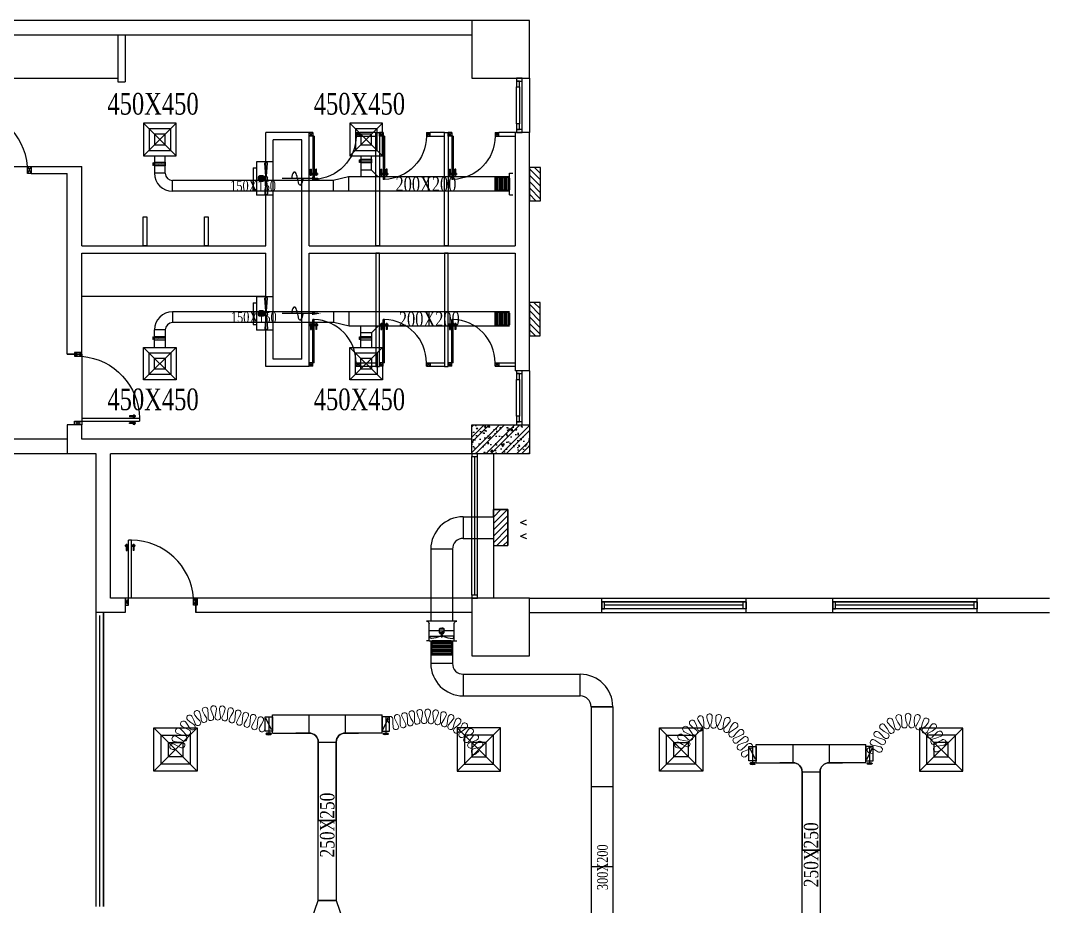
# Model space of a CAD drawing. Header units: metres. Extents: x 352651 to 1421851, y -87441 to -24441.
# Drawn here: x 1287037 to 1301283, y -60808 to -48536 of the extents above; entities that cross this region are included whole.
import ezdxf
from ezdxf.enums import TextEntityAlignment as Align

# ---------------------------------------------------------------- set-up
doc = ezdxf.new("R2010")
doc.units = ezdxf.units.M
doc.header["$LTSCALE"] = 300
doc.header["$MEASUREMENT"] = 0
for name, color, linetype in [('bat noi mem', 4, 'CONTINUOUS'), ('CUA', 8, 'CONTINUOUS'), ('CUAGIO', 2, 'CONTINUOUS'), ('HATCH', 145, 'CONTINUOUS'), ('THAY', 9, 'CONTINUOUS'), ('thiet bi', 11, 'CONTINUOUS'), ('TUONG', 7, 'CONTINUOUS'), ('vach', 6, 'CONTINUOUS')]:
    doc.layers.add(name, color=color, linetype=linetype)
doc.layers.add('noi mem', color=5, linetype='BATTING', lineweight=0)
doc.styles.add('PHU', font='vntimeh.shx', dxfattribs={"width": 0.8})
doc.styles.add('VNCC-RMD', font='vntimeh.shx', dxfattribs={"width": 0.75, "height": 300, "bigfont": 'vns.shx'})
doc.linetypes.add('BATTING', pattern='A,0.0001,-0.1,[134,ltypeshp.shx,S=0.1,R=0,X=-0.1,Y=0],-0.2,[134,ltypeshp.shx,S=0.1,R=180,X=0.1,Y=0],-0.1', length=0.4001)

# ---------------------------------------------------------------- blocks, each defined once
blk = doc.blocks.new('SAD')
at = {"layer": 'CUAGIO', "color": 8}
for p, q in [((-300, -300), (300, 300)), ((300, -300), (-300, 300))]:
    blk.add_line(p, q, dxfattribs=at)
at = {"layer": 'CUAGIO'}
blk.add_lwpolyline([(300, -300), (300, 300), (-300, 300), (-300, -300)], close=True, dxfattribs=at)
at = {"layer": 'CUAGIO', "color": 8}
for points in [[(200, -200), (200, 200), (-200, 200), (-200, -200)], [(100, -100), (100, 100), (-100, 100), (-100, -100)]]:
    blk.add_lwpolyline(points, close=True, dxfattribs=at)
blk = doc.blocks.new('A$C1C310622')
at = {"layer": 'CUA', "ltscale": 0.2}
for p, q in [((-167.75, -342.85), (-168.25, -343.35)), ((-167.75, -343.35), (-168.25, -342.85)), ((-167.75, -342.85), (-168.25, -342.85)), ((-168.25, -343.35), (-168.25, -342.85)), ((-167.75, -342.85), (-167.75, -343.35)), ((-167.75, -342.85), (-167.75, -343.35)), ((-167.75, -342.85), (-167.75, -342.85)), ((-161.75, -342.85), (-161.75, -343.35)), ((-161.75, -342.85), (-161.75, -342.85)), ((-161.75, -342.85), (-161.25, -342.85)), ((-161.75, -342.85), (-161.75, -343.35)), ((-161.75, -343.35), (-161.25, -342.85)), ((-161.75, -342.85), (-161.25, -343.35)), ((-161.25, -343.35), (-161.25, -342.85)), ((-167.75, -343.35), (-168.25, -343.35)), ((-161.95, -343.35), (-161.95, -349.35)), ((-161.95, -343.35), (-161.75, -343.35)), ((-161.75, -343.35), (-161.75, -349.35)), ((-161.75, -343.35), (-161.25, -343.35)), ((-161.99, -348.6), (-162.48, -348.6)), ((-162.29, -348.44), (-162.29, -347.94)), ((-162.29, -347.94), (-162.17, -347.94)), ((-162.23, -348.86), (-162.23, -348.31)), ((-162.17, -348.44), (-162.17, -347.94)), ((-161.75, -348.6), (-161.26, -348.6)), ((-161.56, -348.44), (-161.56, -347.94)), ((-161.44, -347.94), (-161.56, -347.94)), ((-161.5, -348.86), (-161.5, -348.31)), ((-161.44, -348.44), (-161.44, -347.94)), ((-161.95, -349.35), (-161.75, -349.35))]:
    blk.add_line(p, q, dxfattribs=at)
for centre in [(-162.23, -348.6), (-161.5, -348.6)]:
    blk.add_circle(centre, 0.173, dxfattribs=at)
at = {"layer": 'CUA', "linetype": 'Continuous'}
blk.add_arc((-161.75, -343.35), 6, 180, 268.2368, dxfattribs=at)
blk = doc.blocks.new('c1000')
at = {"layer": 'CUA', "ltscale": 0.2}
for p, q in [((50, 100), (50, 900)), ((90, 900), (50, 900)), ((90, 100), (90, 900)), ((47, 825), (-2, 825)), ((16, 809), (16, 760)), ((16, 760), (28, 760)), ((22, 851), (22, 797)), ((28, 809), (28, 760)), ((93, 825), (142, 825)), ((112, 809), (112, 760)), ((124, 760), (112, 760)), ((118, 851), (118, 797)), ((124, 809), (124, 760)), ((50, 100), (0, 0)), ((50, 0), (0, 100)), ((50, 0), (50, 100)), ((90, 100), (50, 100)), ((50, 0), (50, 0)), ((950, 0), (950, 100)), ((950, 0), (1000, 100)), ((950, 100), (1000, 0)), ((950, 0), (950, 0))]:
    blk.add_line(p, q, dxfattribs=at)
for points in [[(50, 100), (0, 100), (0, 0), (50, 0)], [(950, 100), (1000, 100), (1000, 0), (950, 0)]]:
    blk.add_lwpolyline(points, close=True, dxfattribs=at)
for centre in [(22, 825), (118, 825)]:
    blk.add_circle(centre, 17.3, dxfattribs=at)
blk.add_arc((81, 28), 872, 4.759, 89.399, dxfattribs=at)
blk = doc.blocks.new('cot1')
at = {"layer": 'vach'}
blk.add_lwpolyline([(-400, -400), (400, -400), (400, 400), (-400, 400)], close=True, dxfattribs=at)
blk = doc.blocks.new('Quat thong gio 2')
at = {"layer": 'CUAGIO', "color": 2}
for p, q in [((604439, -54339), (604439, -54304)), ((604439, -54689), (604439, -54339)), ((604439, -54339), (604676, -54339)), ((604504, -54352), (604504, -54499)), ((604574, -54339), (604574, -54478)), ((604576, -54339), (604576, -54478)), ((604711, -54304), (604711, -54724)), ((604711, -54304), (604711, -54304)), ((604493, -54499), (604493, -54511)), ((604493, -54499), (604512, -54499)), ((604493, -54523), (604493, -54511)), ((604493, -54523), (604512, -54523)), ((604504, -54486), (604497, -54486)), ((604504, -54536), (604497, -54536)), ((604500, -54486), (604500, -54499)), ((604500, -54536), (604500, -54523)), ((604504, -54670), (604504, -54523)), ((604512, -54499), (604512, -54511)), ((604512, -54506), (604535, -54506)), ((604512, -54523), (604512, -54511)), ((604512, -54516), (604535, -54516)), ((604535, -54494), (604551, -54479)), ((604535, -54494), (604535, -54511)), ((604535, -54528), (604535, -54511)), ((604535, -54528), (604551, -54543)), ((604551, -54479), (604551, -54511)), ((604551, -54479), (604598, -54479)), ((604551, -54543), (604551, -54511)), ((604551, -54543), (604598, -54543)), ((604574, -54543), (604574, -54689)), ((604575, -54543), (604575, -54479)), ((604576, -54543), (604576, -54689)), ((604598, -54479), (604598, -54543)), ((604613, -54494), (604613, -54511)), ((604613, -54528), (604613, -54511)), ((604439, -54689), (604676, -54689)), ((604439, -54689), (604439, -54724)), ((604711, -54724), (604711, -54724))]:
    blk.add_line(p, q, dxfattribs=at)
at = {"layer": 'CUAGIO', "color": 2, "const_width": 1}
for points in [[(604439, -54304), (604439, -54339)], [(604439, -54724), (604439, -54689)]]:
    blk.add_lwpolyline(points, dxfattribs=at)
for points in [[(604711, -54304), (604711, -54304, -0.414214), (604676, -54339), (604439, -54339)], [(604711, -54724), (604711, -54724, 0.414214), (604676, -54689), (604439, -54689)]]:
    blk.add_lwpolyline(points, format="xyb", dxfattribs=at)
at = {"layer": 'CUAGIO', "color": 2}
for points in [[(604497, -54486, -0.067078), (604469, -54367, -0.673836), (604504, -54352)], [(604497, -54536, 0.067078), (604469, -54655, 0.673836), (604504, -54670)]]:
    blk.add_lwpolyline(points, format="xyb", dxfattribs=at)
for centre, radius, start, end in [((604676, -54304), 35, 270, 0), ((604575, -54478), 1.5, 213.5573, 326.4427), ((604575, -54544), 1.5, 33.5573, 146.4427), ((604598, -54494), 15, 0, 90), ((604598, -54528), 15, 270, 0), ((604676, -54724), 35, 0, 90)]:
    blk.add_arc(centre, radius, start, end, dxfattribs=at)
blk = doc.blocks.new('1-van gio D200')
at = {"layer": 'CUAGIO'}
h = blk.add_hatch(dxfattribs=at)
h.set_pattern_fill('ANSI31', color=256, scale=100, style=0)
edge = h.paths.add_edge_path()
edge.add_ellipse((486127, -58494), major_axis=(-38.1, 0), ratio=0.310482, start_angle=0, end_angle=360, ccw=False)
for p, q in [((486127, -58257), (486127, -58494)), ((486167, -58437), (486087, -58277))]:
    blk.add_line(p, q, dxfattribs=at)
at = {"layer": 'CUAGIO', "const_width": 3}
for points in [[(486127, -58457), (486177, -58457), (486177, -58257), (486077, -58257), (486077, -58457), (486127, -58457)], [(486127, -58257), (486127, -58494)], [(486167, -58437), (486087, -58277)]]:
    blk.add_lwpolyline(points, dxfattribs=at)
at = {"layer": 'CUAGIO'}
blk.add_lwpolyline([(486177, -58457), (486077, -58457), (486077, -58257), (486177, -58257)], close=True, dxfattribs=at)
at = {"layer": 'CUAGIO', "const_width": 5.35}
blk.add_lwpolyline([(486131, -58357, -1), (486123, -58357, -1)], format="xyb", close=True, dxfattribs=at)
at = {"layer": 'CUAGIO', "extrusion": (0, 0, -1)}
blk.add_ellipse((486127, -58494), major_axis=(-38.1, 0), ratio=0.310482, start_param=-1.570796, end_param=4.712389, dxfattribs=at)
blk = doc.blocks.new('bac noi mem')
at = {"layer": 'bat noi mem'}
for p, q in [((493887, -64673), (493867, -64693)), ((494047, -64673), (493887, -64673)), ((494047, -64673), (494067, -64693)), ((494067, -64693), (493867, -64693)), ((493867, -64693), (493887, -64713)), ((493887, -64713), (493867, -64733)), ((494067, -64733), (493867, -64733)), ((493867, -64733), (493887, -64753)), ((493887, -64753), (493867, -64773)), ((494067, -64773), (493867, -64773)), ((493867, -64773), (493887, -64793)), ((493887, -64793), (493867, -64813)), ((494067, -64813), (493867, -64813)), ((493867, -64813), (493887, -64833)), ((494047, -64713), (493887, -64713)), ((494047, -64753), (493887, -64753)), ((494047, -64793), (493887, -64793)), ((494067, -64693), (494047, -64713)), ((494047, -64713), (494067, -64733)), ((494067, -64733), (494047, -64753)), ((494047, -64753), (494067, -64773)), ((494067, -64773), (494047, -64793)), ((494047, -64793), (494067, -64813)), ((494067, -64813), (494047, -64833)), ((493887, -64833), (493867, -64853)), ((494067, -64853), (493867, -64853)), ((493867, -64853), (493887, -64873)), ((494047, -64833), (493887, -64833)), ((494047, -64873), (493887, -64873)), ((494047, -64833), (494067, -64853)), ((494067, -64853), (494047, -64873))]:
    blk.add_line(p, q, dxfattribs=at)
blk = doc.blocks.new('tgw')
at = {"layer": 'CUAGIO'}
for p, q in [((-46, -150), (-46, 150)), ((-46, 150), (0, 150)), ((-46, -150), (-46, 150)), ((-46, 150), (0, 150)), ((0, -231), (0, 231)), ((0, -231), (0, 231)), ((231, 231), (0, 231)), ((231, 231), (231, -231)), ((-46, -150), (0, -150)), ((-46, -150), (0, -150)), ((231, -231), (0, -231)), ((231, -231), (31, -231)), ((231, -231), (31, -231))]:
    blk.add_line(p, q, dxfattribs=at)
at = {"layer": 'CUAGIO', "color": 8}
for p, q in [((133, 31), (118, 213)), ((139, 31), (154, 213)), ((43, -39), (43, 39)), ((95, 39), (43, 39)), ((95, 23), (43, 23)), ((95, 8), (43, 8)), ((95, 39), (95, -39)), ((111, 23), (111, -23)), ((127, 8), (111, 8)), ((127, 31), (127, -31)), ((140, 31), (127, 31)), ((155, 15), (155, -15)), ((95, -8), (43, -8)), ((95, -23), (43, -23)), ((95, -39), (43, -39)), ((127, -8), (111, -8)), ((133, -31), (118, -213)), ((140, -31), (127, -31)), ((139, -31), (154, -213))]:
    blk.add_line(p, q, dxfattribs=at)
at = {"layer": 'CUAGIO', "color": 145}
blk.add_line((28, 23), (28, -23), dxfattribs=at)
at = {"layer": 'CUAGIO', "color": 1}
blk.add_line((849, 0), (356, 0), dxfattribs=at)
for points in [[(568, 0, -0.004926), (567, -9, -0.042688), (558, -50, -0.084959), (541, -84, -0.238163), (528, -90, -0.238163), (515, -84, -0.084959), (498, -50, -0.042688), (489, -9, -0.004926), (488, 0, -0.031484)], [(568, 0, -0.004926), (569, 9, -0.042688), (577, 50, -0.084959), (595, 84, -0.238163), (607, 90, -0.238163), (620, 84, -0.084959), (637, 50, -0.042688), (646, 9, -0.004926), (647, 0, -0.031484)]]:
    blk.add_lwpolyline(points, format="xyb", dxfattribs=at)
at = {"layer": 'CUAGIO', "color": 8}
for centre, radius, start, end in [((136, 206), 18.9, 21.1433, 158.8567), ((43, 23), 15.4, 90, 180), ((95, 23), 15.4, 0, 90), ((140, 15), 15.4, 0, 90), ((43, -23), 15.4, 180, 270), ((95, -23), 15.4, 270, 0), ((140, -15), 15.4, 270, 0), ((136, -206), 18.9, 201.1433, 338.8567)]:
    blk.add_arc(centre, radius, start, end, dxfattribs=at)
at = {"layer": 'CUAGIO', "color": 1}
blk.add_solid([(771, 21), (771, -21), (895, 0)], dxfattribs=at)

msp = doc.modelspace()

# ---------------------------------------------------------------- hatches: boundary and pattern name
at = {"layer": 'CUAGIO'}
h = msp.add_hatch(dxfattribs=at)
h.set_pattern_fill('ANSI31', color=256, scale=100, style=0)
h.set_pattern_definition([(315, (1318119.294, 192538.8014), (4.41941738, 4.41941738), [])])
edge = h.paths.add_edge_path()
edge.add_ellipse((1288872.3, -50524.7), major_axis=(0, -19), ratio=0.3104819, start_angle=0, end_angle=360, ccw=False)
h = msp.add_hatch(dxfattribs=at)
h.set_pattern_fill('ANSI31', color=256, scale=100, style=0)
h.set_pattern_definition([(315, (1320976.832, 192580.879), (4.41941738, 4.41941738), [])])
edge = h.paths.add_edge_path()
edge.add_ellipse((1291729.8, -50482.6), major_axis=(0, -19), ratio=0.3104819, start_angle=0, end_angle=360, ccw=False)
h = msp.add_hatch(dxfattribs=at)
h.set_pattern_fill('ANSI31', color=2, scale=500, style=0)
h.set_pattern_definition([(315, (534600, -37368.55), (-44.194174, -44.194174), [])])
h.paths.add_polyline_path([(1294238.2, -50570.4), (1294083.2, -50570.4), (1294083.2, -51032.4), (1294238.2, -51032.4)])
h = msp.add_hatch(dxfattribs=at)
h.set_pattern_fill('ANSI31', color=2, scale=500, style=0)
h.set_pattern_definition([(315, (534600, -43576.24), (-44.194174, -44.194174), [])])
h.paths.add_polyline_path([(1294233.2, -52440), (1294083.2, -52440), (1294083.2, -52902), (1294233.2, -52902)])
h = msp.add_hatch(dxfattribs=at)
h.set_pattern_fill('ANSI31', color=256, scale=100, style=0)
h.set_pattern_definition([(315, (1318119.294, 190127.034), (4.41941738, 4.41941738), [])])
edge = h.paths.add_edge_path()
edge.add_ellipse((1288872.3, -52936.5), major_axis=(0, -19), ratio=0.3104819, start_angle=0, end_angle=360, ccw=False)
h = msp.add_hatch(dxfattribs=at)
h.set_pattern_fill('ANSI31', color=256, scale=100, style=0)
h.set_pattern_definition([(315, (1320976.832, 190127.034), (4.41941738, 4.41941738), [])])
edge = h.paths.add_edge_path()
edge.add_ellipse((1291729.8, -52936.5), major_axis=(0, -19), ratio=0.3104819, start_angle=0, end_angle=360, ccw=False)
h = msp.add_hatch(dxfattribs=at)
h.set_pattern_fill('ANSI31', color=2, scale=500, style=0)
h.set_pattern_definition([(45, (534600, -62567.54), (-44.194174, 44.194174), [])])
h.paths.add_polyline_path([(1293583.2, -55810), (1293783.2, -55810), (1293783.2, -55310), (1293583.2, -55310)])
at = {"layer": 'HATCH', "linetype": 'Continuous'}
h = msp.add_hatch(dxfattribs=at)
h.set_pattern_fill('ANSI32', color=256, scale=400, style=0)
h.set_pattern_definition([(45, (805450.65, -347827.19), (-106.066017, 106.066017), []), (45, (805521.36, -347827.19), (-106.066017, 106.066017), [])])
h.paths.add_polyline_path([(1293983.2, -54136.2), (1293683.2, -54136.2), (1293683.2, -54436.2), (1293983.2, -54436.2)])
h.paths.add_polyline_path([(1294083.2, -54136.2), (1293983.2, -54136.2), (1293983.2, -54436.2), (1294083.2, -54436.2)])
h.paths.add_polyline_path([(1293683.2, -54136.2), (1293283.2, -54136.2), (1293283.2, -54436.2), (1293683.2, -54436.2)])
h.paths.add_polyline_path([(1293683.2, -54436.2), (1293283.2, -54436.2), (1293283.2, -54536.2), (1293683.2, -54536.2)])
h.paths.add_polyline_path([(1294083.2, -54436.2), (1293683.2, -54436.2), (1293683.2, -54536.2), (1294083.2, -54536.2)])
h = msp.add_hatch(dxfattribs=at)
h.set_pattern_fill('AR-CONC,_O', color=256, scale=30)
h.set_pattern_definition([(50, (805450.65, -347827.19), (215.178055, -18.82564), [22.5, -247.5]), (355, (805450.65, -347827.19), (-41.6254, 225.65764), [18, -198]), (100.4514, (805468.59, -347828.75), (173.552815, 206.83186), [19.12206, -210.34263]), (46.1842, (805450.65, -347767.19), (320.17231, -49.6557), [33.75, -371.25]), (96.6356, (805477.33, -347771.32), (280.39881, 292.23536), [28.68309, -315.5139]), (351.1842, (805450.65, -347767.2), (280.39858, 292.23558), [27, -297]), (21, (805480.65, -347782.19), (179.072116, -120.785667), [22.5, -247.5]), (326, (805480.65, -347782.19), (72.9946, 217.54501), [18, -198]), (71.4514, (805495.58, -347792.25), (252.06679, 96.75915), [19.12206, -210.34263]), (37.5, (805450.65, -347827.19), (3.647957, 99.868156), [0, -195.6, 0, -201, 0, -198.75]), (7.5, (805450.65, -347827.19), (78.920861, 118.323514), [0, -114.6, 0, -191.1, 0, -75.75]), (327.5, (805383.75, -347827.19), (160.146731, -6.766462), [0, -75, 0, -234, 0, -310.5]), (317.5, (805353.75, -347827.19), (174.95585, 30.031495), [0, -97.5, 0, -155.4, 0, -220.5])])
h.paths.add_polyline_path([(1293983.2, -54136.2), (1293683.2, -54136.2), (1293683.2, -54436.2), (1293983.2, -54436.2)])
h.paths.add_polyline_path([(1294083.2, -54136.2), (1293983.2, -54136.2), (1293983.2, -54436.2), (1294083.2, -54436.2)])
h.paths.add_polyline_path([(1294083.2, -54436.2), (1293683.2, -54436.2), (1293683.2, -54536.2), (1294083.2, -54536.2)])
h.paths.add_polyline_path([(1293683.2, -54436.2), (1293283.2, -54436.2), (1293283.2, -54536.2), (1293683.2, -54536.2)])
h.paths.add_polyline_path([(1293683.2, -54136.2), (1293283.2, -54136.2), (1293283.2, -54436.2), (1293683.2, -54436.2)])

# ---------------------------------------------------------------- linework, layer by layer
at = {"layer": 'bat noi mem'}
for p, q in [((1292737.7, -57127.6), (1292717.7, -57147.6)), ((1293017.3, -57147.6), (1292717.7, -57147.6)), ((1292717.7, -57147.6), (1292737.7, -57167.6)), ((1292737.7, -57167.6), (1292717.7, -57187.6)), ((1293017.3, -57187.6), (1292717.7, -57187.6)), ((1292717.7, -57187.6), (1292737.7, -57207.6)), ((1292737.7, -57207.6), (1292717.7, -57227.6)), ((1293017.3, -57227.6), (1292717.7, -57227.6)), ((1292717.7, -57227.6), (1292737.7, -57247.6)), ((1292737.7, -57247.6), (1292717.7, -57267.6)), ((1293017.3, -57267.6), (1292717.7, -57267.6)), ((1292717.7, -57267.6), (1292737.7, -57287.6)), ((1292997.3, -57127.6), (1292737.7, -57127.6)), ((1292997.3, -57167.6), (1292737.7, -57167.6)), ((1292997.3, -57207.6), (1292737.7, -57207.6)), ((1292997.3, -57247.6), (1292737.7, -57247.6)), ((1292997.3, -57127.6), (1293017.3, -57147.6)), ((1293017.3, -57147.6), (1292997.3, -57167.6)), ((1292997.3, -57167.6), (1293017.3, -57187.6)), ((1293017.3, -57187.6), (1292997.3, -57207.6)), ((1292997.3, -57207.6), (1293017.3, -57227.6)), ((1293017.3, -57227.6), (1292997.3, -57247.6)), ((1292997.3, -57247.6), (1293017.3, -57267.6)), ((1293017.3, -57267.6), (1292997.3, -57287.6)), ((1292737.7, -57287.6), (1292717.7, -57307.6)), ((1293017.3, -57307.6), (1292717.7, -57307.6)), ((1292717.7, -57307.6), (1292737.7, -57327.6)), ((1293017.3, -57327.6), (1292717.7, -57327.6)), ((1292997.3, -57287.6), (1292737.7, -57287.6)), ((1292997.3, -57287.6), (1293017.3, -57307.6)), ((1293017.3, -57307.6), (1292997.3, -57327.6))]:
    msp.add_line(p, q, dxfattribs=at)
at = {"layer": 'CUA', "linetype": 'Continuous'}
for p, q in [((1288383.2, -48736.2), (1288383.2, -49386.2)), ((1288483.2, -48736.2), (1288483.2, -49386.2)), ((1286083.2, -49336.2), (1288383.2, -49336.2)), ((1288383.2, -49386.2), (1288483.2, -49386.2)), ((1293983.2, -50046.2), (1293983.2, -49376.2)), ((1293903.2, -49966.2), (1293903.2, -49456.2)), ((1293943.2, -49456.2), (1293943.2, -49966.2)), ((1291958.2, -50086.2), (1291733.2, -50086.2)), ((1291733.2, -50136.2), (1291958.2, -50136.2)), ((1292908.2, -50086.2), (1292708.2, -50086.2)), ((1292708.2, -50136.2), (1292908.2, -50136.2)), ((1293883.2, -50086.2), (1293658.2, -50086.2)), ((1293658.2, -50136.2), (1293883.2, -50136.2)), ((1287883.2, -52356.2), (1290433.2, -52356.2)), ((1291733.2, -53276.2), (1291958.2, -53276.2)), ((1292708.2, -53276.2), (1292908.2, -53276.2)), ((1293658.2, -53276.2), (1293883.2, -53276.2)), ((1291958.2, -53326.2), (1291733.2, -53326.2)), ((1292908.2, -53326.2), (1292708.2, -53326.2)), ((1293883.2, -53326.2), (1293658.2, -53326.2)), ((1293903.2, -54016.2), (1293903.2, -53506.2)), ((1293943.2, -53506.2), (1293943.2, -54016.2)), ((1293983.2, -54096.2), (1293983.2, -53426.2)), ((1293283.2, -56496.2), (1293283.2, -54576.2)), ((1293283.2, -56496.2), (1293283.2, -54576.2)), ((1293323.2, -54576.2), (1293323.2, -56496.2)), ((1293323.2, -54576.2), (1293323.2, -56496.2)), ((1293363.2, -56496.2), (1293363.2, -54576.2)), ((1293363.2, -56496.2), (1293363.2, -54576.2)), ((1295083.2, -56586.2), (1297083.2, -56586.2)), ((1297083.2, -56586.2), (1295083.2, -56586.2)), ((1297083.2, -56686.2), (1295083.2, -56686.2)), ((1297043.2, -56636.2), (1295123.2, -56636.2)), ((1298283.2, -56586.2), (1300283.2, -56586.2)), ((1300283.2, -56586.2), (1298283.2, -56586.2)), ((1300283.2, -56686.2), (1298283.2, -56686.2)), ((1300243.2, -56636.2), (1298323.2, -56636.2)), ((1288083.2, -60808.1), (1288083.2, -56736.2)), ((1288133.2, -60808.1), (1288133.2, -56776.2)), ((1288183.2, -56736.2), (1288183.2, -60808.1)), ((1288183.2, -60808.1), (1288183.2, -56736.2))]:
    msp.add_line(p, q, dxfattribs=at)
at = {"layer": 'CUA'}
for points in [[(1293903.2, -49376.2), (1293983.2, -49376.2), (1293983.2, -49336.2), (1293903.2, -49336.2)], [(1293903.2, -49376.2), (1293903.2, -49456.2), (1293943.2, -49456.2), (1293943.2, -49376.2)], [(1293903.2, -49966.2), (1293903.2, -50046.2), (1293943.2, -50046.2), (1293943.2, -49966.2)], [(1293903.2, -50086.2), (1293983.2, -50086.2), (1293983.2, -50046.2), (1293903.2, -50046.2)], [(1293903.2, -53426.2), (1293983.2, -53426.2), (1293983.2, -53386.2), (1293903.2, -53386.2)], [(1293903.2, -53426.2), (1293903.2, -53506.2), (1293943.2, -53506.2), (1293943.2, -53426.2)], [(1293903.2, -54016.2), (1293903.2, -54096.2), (1293943.2, -54096.2), (1293943.2, -54016.2)], [(1293903.2, -54136.2), (1293983.2, -54136.2), (1293983.2, -54096.2), (1293903.2, -54096.2)]]:
    msp.add_lwpolyline(points, close=True, dxfattribs=at)
at = {"layer": 'CUA', "linetype": 'Continuous'}
for points in [[(1291958.2, -51656.2), (1291958.2, -50086.2), (1292008.2, -50086.2), (1292008.2, -51656.2)], [(1292908.2, -51656.2), (1292908.2, -50086.2), (1292958.2, -50086.2), (1292958.2, -51656.2)], [(1288733.2, -51256.2), (1288783.2, -51256.2), (1288783.2, -51656.2), (1288733.2, -51656.2)], [(1289583.2, -51256.2), (1289633.2, -51256.2), (1289633.2, -51656.2), (1289583.2, -51656.2)], [(1291958.2, -51756.2), (1291958.2, -53326.2), (1292008.2, -53326.2), (1292008.2, -51756.2)], [(1292908.2, -51756.2), (1292908.2, -53326.2), (1292958.2, -53326.2), (1292958.2, -51756.2)], [(1293283.2, -54576.2), (1293363.2, -54576.2), (1293363.2, -54536.2), (1293283.2, -54536.2)], [(1293283.2, -56536.2), (1293363.2, -56536.2), (1293363.2, -56496.2), (1293283.2, -56496.2)], [(1293283.2, -56536.2), (1293363.2, -56536.2), (1293363.2, -56496.2), (1293283.2, -56496.2)], [(1295083.2, -56686.2), (1295123.2, -56686.2), (1295123.2, -56586.2), (1295083.2, -56586.2)], [(1297083.2, -56686.2), (1297043.2, -56686.2), (1297043.2, -56586.2), (1297083.2, -56586.2)], [(1298283.2, -56686.2), (1298323.2, -56686.2), (1298323.2, -56586.2), (1298283.2, -56586.2)], [(1300283.2, -56686.2), (1300243.2, -56686.2), (1300243.2, -56586.2), (1300283.2, -56586.2)]]:
    msp.add_lwpolyline(points, close=True, dxfattribs=at)
at = {"layer": 'CUAGIO'}
for p, q in [((1288890.6, -50409.3), (1288890.6, -50651.4)), ((1289040.6, -50651.4), (1289040.6, -50409.3)), ((1291748.1, -50409.3), (1291748.1, -50701.4)), ((1291898.1, -50609.3), (1291898.1, -50409.3)), ((1289040.6, -50524.7), (1288872.3, -50524.7)), ((1291898.1, -50482.6), (1291729.8, -50482.6)), ((1289040.6, -50651.4), (1288890.6, -50651.4)), ((1291576.9, -50701.4), (1291366.9, -50751.4)), ((1291576.9, -50701.4), (1291576.9, -50901.4)), ((1291664.8, -50701.4), (1291576.9, -50701.4)), ((1293806.3, -50701.4), (1291664.8, -50701.4)), ((1291898.1, -50609.3), (1291748.1, -50609.3)), ((1291898.1, -50609.3), (1291990.2, -50701.4)), ((1292686.9, -50901.4), (1292686.9, -50701.4)), ((1293806.3, -50951.4), (1293806.3, -50651.4)), ((1293806.3, -50651.4), (1293852.4, -50651.4)), ((1291366.9, -50751.4), (1289140.6, -50751.4)), ((1289140.6, -50901.4), (1289140.6, -50751.4)), ((1290256.9, -50901.4), (1290256.9, -50751.4)), ((1291366.9, -50751.4), (1291366.9, -50901.4)), ((1293806.3, -50901.4), (1289140.6, -50901.4)), ((1293806.3, -50951.4), (1293852.4, -50951.4)), ((1293806.3, -52571), (1289140.6, -52571)), ((1289140.6, -52571), (1289140.6, -52721)), ((1290266.3, -52571), (1290266.3, -52721)), ((1291376.3, -52721), (1291376.3, -52571)), ((1291586.3, -52771), (1291586.3, -52571)), ((1292696.3, -52771), (1292696.3, -52571)), ((1288890.6, -53063.1), (1288890.6, -52821)), ((1289040.6, -52821), (1288890.6, -52821)), ((1289040.6, -52821), (1289040.6, -53063.1)), ((1291376.3, -52721), (1289140.6, -52721)), ((1291586.3, -52771), (1291376.3, -52721)), ((1291664.8, -52771), (1291586.3, -52771)), ((1293806.3, -52771), (1291664.8, -52771)), ((1291748.1, -53063.1), (1291748.1, -52771)), ((1291898.1, -52863.1), (1291990.2, -52771)), ((1289040.6, -52936.5), (1288872.3, -52936.5)), ((1291898.1, -52936.5), (1291729.8, -52936.5)), ((1291898.1, -52863.1), (1291748.1, -52863.1)), ((1291898.1, -52863.1), (1291898.1, -53063.1)), ((1290523.2, -58405.7), (1290523.2, -58155.7)), ((1291033.2, -58405.7), (1291033.2, -58155.7)), ((1291533.2, -58155.7), (1291533.2, -58405.7)), ((1292043.2, -58405.7), (1292043.2, -58155.7)), ((1291158.2, -58530.7), (1291408.2, -58530.7)), ((1297223.1, -58817.1), (1297223.1, -58567.1)), ((1297733.1, -58817.1), (1297733.1, -58567.1)), ((1298233.1, -58567.1), (1298233.1, -58817.1)), ((1298743.1, -58817.1), (1298743.1, -58567.1)), ((1297858.1, -58942.1), (1298108.1, -58942.1))]:
    msp.add_line(p, q, dxfattribs=at)
at = {"layer": 'CUAGIO', "linetype": 'ByBlock', "ltscale": 1.5}
for p, q in [((1293606.3, -50901.4), (1293606.3, -50701.4)), ((1293606.3, -50881.4), (1293606.3, -50901.4)), ((1293606.3, -52771), (1293606.3, -52571)), ((1293606.3, -52751), (1293606.3, -52771))]:
    msp.add_line(p, q, dxfattribs=at)
at = {"layer": 'CUAGIO', "color": 2}
for p, q in [((1293167.3, -55410), (1293583.2, -55410)), ((1293167.3, -55410), (1293167.3, -55710)), ((1293583.2, -55410), (1293583.2, -55310)), ((1293583.2, -55310), (1293783.2, -55310)), ((1293783.2, -55310), (1293783.2, -55810)), ((1293167.3, -55710), (1293583.2, -55710)), ((1293017.3, -55860), (1292717.3, -55860)), ((1292717.3, -55860), (1292717.3, -56855.6)), ((1293017.3, -55860), (1293017.3, -56855.6)), ((1293017.3, -56855.6), (1292717.3, -56855.6)), ((1293017.3, -57127.6), (1293017.3, -57441.2)), ((1293017.3, -57441.2), (1292717.3, -57441.2)), ((1293167.3, -57591.2), (1294787.3, -57591.2)), ((1293167.3, -57591.2), (1293167.3, -57891.2)), ((1294787.3, -57891.2), (1294787.3, -57591.2)), ((1293167.3, -57891.2), (1294787.3, -57891.2)), ((1294937.3, -58041.2), (1295237.3, -58041.2)), ((1295237.3, -58041.2), (1294937.3, -58041.2)), ((1295237.3, -59151.2), (1294937.3, -59151.2)), ((1295237.3, -60261.2), (1294937.3, -60261.2))]:
    msp.add_line(p, q, dxfattribs=at)
at = {"layer": 'CUAGIO', "color": 6, "ltscale": 100}
for p, q in [((1293959.8, -55487.5), (1294041.3, -55452.8)), ((1293959.8, -55487.5), (1294041.3, -55522.3)), ((1293959.8, -55677.5), (1294041.3, -55642.8)), ((1293959.8, -55677.5), (1294041.3, -55712.3))]:
    msp.add_line(p, q, dxfattribs=at)
at = {"layer": 'CUAGIO', "ltscale": 1.5}
for p, q in [((1290523.2, -58155.7), (1292043.2, -58155.7)), ((1297223.1, -58567.1), (1298743.1, -58567.1))]:
    msp.add_line(p, q, dxfattribs=at)
at = {"layer": 'CUAGIO', "const_width": 1.5}
for points in [[(1289040.6, -50524.7), (1288872.3, -50524.7)], [(1288890.6, -50524.7), (1288890.6, -50549.7), (1289040.6, -50549.7), (1289040.6, -50499.7), (1288890.6, -50499.7), (1288890.6, -50524.7)], [(1288925.3, -50544.7), (1289005.2, -50504.7)], [(1291898.1, -50482.6), (1291729.8, -50482.6)], [(1291748.1, -50482.6), (1291748.1, -50507.6), (1291898.1, -50507.6), (1291898.1, -50457.6), (1291748.1, -50457.6), (1291748.1, -50482.6)], [(1291782.9, -50502.6), (1291862.8, -50462.7)], [(1289040.6, -52936.5), (1288872.3, -52936.5)], [(1288890.6, -52936.5), (1288890.6, -52961.5), (1289040.6, -52961.5), (1289040.6, -52911.5), (1288890.6, -52911.5), (1288890.6, -52936.5)], [(1288925.3, -52956.5), (1289005.2, -52916.5)], [(1291898.1, -52936.5), (1291729.8, -52936.5)], [(1291748.1, -52936.5), (1291748.1, -52961.5), (1291898.1, -52961.5), (1291898.1, -52911.5), (1291748.1, -52911.5), (1291748.1, -52936.5)], [(1291782.9, -52956.5), (1291862.8, -52916.5)]]:
    msp.add_lwpolyline(points, dxfattribs=at)
at = {"layer": 'CUAGIO'}
for points in [[(1288890.6, -50549.7), (1288890.6, -50499.7), (1289040.6, -50499.7), (1289040.6, -50549.7)], [(1291748.1, -50507.6), (1291748.1, -50457.6), (1291898.1, -50457.6), (1291898.1, -50507.6)], [(1288890.6, -52961.5), (1288890.6, -52911.5), (1289040.6, -52911.5), (1289040.6, -52961.5)], [(1291748.1, -52961.5), (1291748.1, -52911.5), (1291898.1, -52911.5), (1291898.1, -52961.5)], [(1291158.2, -60725.7), (1291158.2, -59615.7), (1291408.2, -59615.7), (1291408.2, -60725.7)], [(1297858.1, -61137.1), (1297858.1, -60027.1), (1298108.1, -60027.1), (1298108.1, -61137.1)], [(1291583.2, -61235.7), (1290983.2, -61235.7), (1291158.2, -60725.7), (1291408.2, -60725.7)]]:
    msp.add_lwpolyline(points, close=True, dxfattribs=at)
at = {"layer": 'CUAGIO', "const_width": 2.67}
for points in [[(1288965.3, -50526.5, -1), (1288965.3, -50522.9, -1)], [(1291822.8, -50484.5, -1), (1291822.8, -50480.8, -1)], [(1288965.3, -52938.3, -1), (1288965.3, -52934.6, -1)], [(1291822.8, -52938.3, -1), (1291822.8, -52934.6, -1)]]:
    msp.add_lwpolyline(points, format="xyb", close=True, dxfattribs=at)
at = {"layer": 'CUAGIO', "color": 2}
for points in [[(1294238.2, -50570.4), (1294083.2, -50570.4), (1294083.2, -51032.4), (1294238.2, -51032.4)], [(1294233.2, -52440), (1294083.2, -52440), (1294083.2, -52902), (1294233.2, -52902)], [(1293583.2, -55810), (1293783.2, -55810), (1293783.2, -55310), (1293583.2, -55310)]]:
    msp.add_lwpolyline(points, close=True, dxfattribs=at)
at = {"layer": 'CUAGIO'}
for points in [[(1290523.2, -58405.7), (1291033.2, -58405.7, -0.4142136), (1291158.2, -58530.7), (1291158.2, -59615.7), (1291408.2, -59615.7), (1291408.2, -58530.7, -0.4142136), (1291533.2, -58405.7), (1291718.2, -58405.7)], [(1292043.2, -58405.7), (1291533.2, -58405.7, 0.4142136), (1291408.2, -58530.7), (1291408.2, -59615.7), (1291158.2, -59615.7), (1291158.2, -58530.7, 0.4142136), (1291033.2, -58405.7), (1290848.2, -58405.7)], [(1297223.1, -58817.1), (1297733.1, -58817.1, -0.4142136), (1297858.1, -58942.1), (1297858.1, -60027.1), (1298108.1, -60027.1), (1298108.1, -58942.1, -0.4142136), (1298233.1, -58817.1), (1298418.1, -58817.1)], [(1298743.1, -58817.1), (1298233.1, -58817.1, 0.4142136), (1298108.1, -58942.1), (1298108.1, -60027.1), (1297858.1, -60027.1), (1297858.1, -58942.1, 0.4142136), (1297733.1, -58817.1), (1297548.1, -58817.1)]]:
    msp.add_lwpolyline(points, format="xyb", dxfattribs=at)
for centre, radius, start, end in [((1289140.6, -50651.4), 250, 180, 270), ((1289140.6, -50651.4), 100, 180, 270), ((1289140.6, -52821), 250, 90, 180), ((1289140.6, -52821), 100, 90, 180)]:
    msp.add_arc(centre, radius, start, end, dxfattribs=at)
at = {"layer": 'CUAGIO', "color": 2}
for centre, radius, start, end in [((1293167.3, -55860), 450, 90, 180), ((1293167.3, -55860), 150, 90, 180), ((1293167.3, -57441.2), 450, 180, 270), ((1293167.3, -57441.2), 150, 180, 270), ((1294787.3, -58041.2), 450, 0, 90), ((1294787.3, -58041.2), 150, 0, 90)]:
    msp.add_arc(centre, radius, start, end, dxfattribs=at)
at = {"layer": 'CUAGIO', "extrusion": (0, 0, -1)}
for centre in [(1288872.3, -50524.7), (1291729.8, -50482.6), (1288872.3, -52936.5), (1291729.8, -52936.5)]:
    msp.add_ellipse(centre, major_axis=(0, -19), ratio=0.3104819, start_param=-1.5707963, end_param=4.712389, dxfattribs=at)
at = {"layer": 'noi mem', "linetype": 'ByBlock', "ltscale": 1.5}
for points in [[(1289193.2, -58636.2), (1289142.2, -58633.3, -1.3333333), (1289161.6, -58560.8), (1289207.2, -58583.8), (1289252.8, -58606.8, 1.3333333), (1289272.3, -58534.4), (1289221.4, -58531.4), (1289170, -58525, -1.3333333), (1289194.1, -58453.9), (1289238.7, -58480), (1289279.5, -58509.7, 1.3333333), (1289310.3, -58441.4), (1289261, -58430.6), (1289211.9, -58414.3, -1.3333333), (1289249.2, -58349.3), (1289288, -58383.5), (1289322.2, -58420.5, 1.3333333), (1289365.7, -58359.4), (1289319.5, -58339.3), (1289274.4, -58313.9, -1.3333333), (1289323.6, -58257.3), (1289355, -58298.3), (1289381.4, -58341.3, 1.3333333), (1289435.9, -58289.8), (1289394.4, -58261.1), (1289355.1, -58227.4, -1.3333333), (1289414.4, -58181.4), (1289437.3, -58227.8), (1289454.8, -58275, 1.3333333), (1289518.2, -58235), (1289483.1, -58198.8), (1289451.1, -58158.2, -1.3333333), (1289518.1, -58124.5), (1289531.6, -58174.4), (1289539.7, -58224.2, 1.3333333), (1289609.6, -58197.2), (1289582.2, -58154.9), (1289558.6, -58108.9, -1.3333333), (1289630.9, -58088.8), (1289634.4, -58140.3), (1289632.8, -58190.7, 1.3333333), (1289706.6, -58177.8), (1289687.9, -58131), (1289673.6, -58081.2, -1.3333333), (1289748.4, -58075.5), (1289742, -58126.8), (1289730.6, -58175.9, 1.3333333), (1289805.5, -58177.5), (1289796.2, -58127.9), (1289791.8, -58076.4, -1.3333333), (1289866.3, -58085.2), (1289850.1, -58134.3), (1289829.4, -58180.3, 1.3333333), (1289902.6, -58196.3), (1289903, -58145.9), (1289907.2, -58094.9, -1.3333333), (1289979.2, -58116.1), (1289955.1, -58161.2), (1289930.9, -58206.2, 1.3333333), (1290002.8, -58227.6), (1290007.1, -58176.7), (1290011.4, -58125.8, -1.3333333), (1290083.3, -58147.2), (1290059.1, -58192.2), (1290034.9, -58237.2, 1.3333333), (1290106.8, -58258.6), (1290111.1, -58207.7), (1290115.5, -58156.8, -1.3333333), (1290187.3, -58178.2), (1290163.1, -58223.2), (1290138.9, -58268.2, 1.3333333), (1290210.8, -58289.6), (1290215.1, -58238.7), (1290219.5, -58187.8, -1.3333333), (1290291.4, -58209.2), (1290267.1, -58254.2), (1290242.9, -58299.1, 1.3333333), (1290314.8, -58320.6), (1290319.2, -58269.7), (1290323.5, -58218.8, -1.3333333), (1290395.4, -58240.2), (1290371.2, -58285.2), (1290347, -58330.1, 1.3333333), (1290418.8, -58351.5), (1290423.2, -58300.7)], [(1292143.2, -58280.7), (1292119.3, -58235.2, -1.3333333), (1292191.8, -58216.3), (1292193.1, -58267.6), (1292194.4, -58319, 1.3333333), (1292267, -58300.1), (1292243.1, -58254.6), (1292219.2, -58209.2, -1.3333333), (1292291.8, -58190.3), (1292293.1, -58241.6), (1292294.4, -58292.9, 1.3333333), (1292367, -58274), (1292343, -58228.6), (1292319.1, -58183.1, -1.3333333), (1292391.7, -58164.2), (1292393, -58215.5), (1292394.3, -58266.9, 1.3333333), (1292466.9, -58248), (1292443, -58202.5), (1292420, -58156.2, -1.3333333), (1292493, -58138.9), (1292493.2, -58190.6), (1292490, -58241.4, 1.3333333), (1292564, -58228.9), (1292544.1, -58181.9), (1292527.3, -58133, -1.3333333), (1292601.9, -58125.3), (1292595.5, -58176.6), (1292585.7, -58226.6, 1.3333333), (1292660.6, -58223.8), (1292647.1, -58174.7), (1292636.8, -58124, -1.3333333), (1292711.8, -58126.1), (1292698.7, -58176.2), (1292682.4, -58224.4, 1.3333333), (1292757.1, -58231.5), (1292750.1, -58181), (1292746.6, -58129.4, -1.3333333), (1292820.6, -58141.3), (1292801.1, -58189.2), (1292778.6, -58234.9, 1.3333333), (1292851.7, -58251.6), (1292851.4, -58200.7), (1292854.6, -58149.1, -1.3333333), (1292926.5, -58170.5), (1292900.9, -58215.5), (1292872.6, -58257.9, 1.3333333), (1292942.9, -58284), (1292949.3, -58233.5), (1292959.2, -58182.7, -1.3333333), (1293027.7, -58213.4), (1292996.4, -58254.6), (1292962.8, -58293, 1.3333333), (1293029.1, -58328.1), (1293042, -58278.8), (1293058.5, -58229.8, -1.3333333), (1293122.3, -58269.1), (1293085.9, -58305.9), (1293047.7, -58339.5, 1.3333333), (1293108.8, -58383), (1293128, -58335.8), (1293150.8, -58289.4, -1.3333333), (1293208.9, -58336.8), (1293168, -58368.5), (1293125.7, -58396.8, 1.3333333), (1293180.6, -58447.9), (1293205.8, -58403.6), (1293234.5, -58360.6, -1.3333333), (1293285.9, -58415.1), (1293241.2, -58441.2), (1293195.5, -58463.8, 1.3333333), (1293243.3, -58521.6), (1293274.1, -58481), (1293308.2, -58442.1, -1.3333333), (1293352, -58502.9), (1293304.3, -58522.9), (1293256.1, -58539.3, 1.3333333), (1293295.8, -58602.9), (1293331.7, -58566.7), (1293369.2, -58531.6, -1.3333333), (1293406.6, -58596.6), (1293357.4, -58611.4), (1293308.3, -58626.2, 1.3333333), (1293345.7, -58691.3), (1293383.2, -58656.2)], [(1296183.2, -58616.2), (1296132.8, -58608.8, -1.3333333), (1296157.4, -58538), (1296201.5, -58563.4), (1296245.5, -58588.9, 1.3333333), (1296270.3, -58518.1), (1296220, -58510.6), (1296169.7, -58498.1, -1.3333333), (1296200.9, -58429.9), (1296243.3, -58459.7), (1296279.7, -58494, 1.3333333), (1296319.7, -58430.5), (1296273.1, -58412.4), (1296227.8, -58387.1, -1.3333333), (1296275.9, -58329.6), (1296308.9, -58369.5), (1296335, -58412.1, 1.3333333), (1296390.3, -58361.4), (1296350.1, -58331.7), (1296313.1, -58295.4, -1.3333333), (1296374.6, -58252.5), (1296395.9, -58299.8), (1296409.9, -58347.8, 1.3333333), (1296476.6, -58313.4), (1296445.6, -58274.2), (1296419.5, -58229.4, -1.3333333), (1296490.2, -58204.2), (1296498.3, -58255.4), (1296499.1, -58305.4, 1.3333333), (1296572.5, -58289.8), (1296553, -58243.8), (1296539.6, -58193.7, -1.3333333), (1296614.4, -58188), (1296608.7, -58239.6), (1296596.4, -58288, 1.3333333), (1296671.2, -58292.3), (1296664.5, -58242.8), (1296664.8, -58190.9, -1.3333333), (1296738.4, -58205.1), (1296719.4, -58253.3), (1296694.7, -58296.8, 1.3333333), (1296765.8, -58320.7), (1296772.4, -58271.1), (1296786.3, -58221.2, -1.3333333), (1296853.6, -58254.3), (1296822.5, -58295.8), (1296787.3, -58331.2, 1.3333333), (1296849.6, -58373), (1296869, -58326.9), (1296895.5, -58282.4, -1.3333333), (1296951.8, -58332), (1296910.9, -58363.9), (1296867.6, -58388.8, 1.3333333), (1296916.7, -58445.5), (1296947.5, -58406.1), (1296984.6, -58370.1, -1.3333333), (1297026, -58432.7), (1296978.3, -58452.8), (1296930.6, -58470.5, 1.3333333), (1296969.4, -58534.7), (1297007.3, -58500.6), (1297045.1, -58466.6, -1.3333333), (1297083.9, -58530.8), (1297036.2, -58548.5), (1296988.5, -58566.2, 1.3333333), (1297027.3, -58630.4), (1297065.2, -58596.4), (1297103, -58562.3, -1.3333333), (1297141.8, -58626.5), (1297094.1, -58644.2), (1297046.4, -58662, 1.3333333), (1297085.2, -58726.1), (1297123.1, -58692.1)], [(1298843.1, -58692.1), (1298793.4, -58681.7, -1.3333333), (1298821.1, -58612), (1298864.4, -58638.5), (1298907.6, -58665.1, 1.3333333), (1298935.3, -58595.4), (1298885.7, -58585), (1298836, -58574.5, -1.3333333), (1298863.7, -58504.8), (1298907, -58531.4), (1298948.8, -58558.9, 1.3333333), (1298978.5, -58490), (1298929.9, -58478.5), (1298881.5, -58460.2, -1.3333333), (1298919.5, -58395.5), (1298959, -58428.8), (1298992.5, -58465.7, 1.3333333), (1299038.5, -58406.5), (1298994.4, -58383.2), (1298952.3, -58353.2, -1.3333333), (1299005.6, -58300.4), (1299035.3, -58342.7), (1299058.1, -58386.9, 1.3333333), (1299117.8, -58341.4), (1299081.1, -58307.7), (1299048.1, -58267.9, -1.3333333), (1299113.1, -58230.4), (1299131, -58278.9), (1299141.8, -58327.6, 1.3333333), (1299211.1, -58298.8), (1299184.2, -58256.8), (1299162.5, -58209.9, -1.3333333), (1299234.9, -58190.3), (1299239.8, -58241.8), (1299237.8, -58291.6, 1.3333333), (1299312.1, -58281.5), (1299296.9, -58234), (1299288, -58183.1, -1.3333333), (1299363, -58182.7), (1299354.6, -58233.7), (1299339.9, -58281.3, 1.3333333), (1299414.3, -58290.6), (1299411.7, -58240.8), (1299416.1, -58189.3, -1.3333333), (1299488.7, -58208.1), (1299467.5, -58255.3), (1299441.2, -58297.5, 1.3333333), (1299510.7, -58325.5), (1299521, -58276.8), (1299538.4, -58228.1, -1.3333333), (1299603.8, -58264.8), (1299571.2, -58305), (1299534.9, -58339.1, 1.3333333), (1299595, -58384), (1299617.4, -58339.5), (1299646.7, -58296.9, -1.3333333), (1299700.5, -58349.1), (1299658.8, -58379.6), (1299614.9, -58403.3, 1.3333333), (1299661.6, -58462), (1299694.6, -58424.7), (1299733.8, -58391, -1.3333333), (1299772.4, -58455.3), (1299724.3, -58474.1), (1299675.9, -58485.8, 1.3333333), (1299705.9, -58554.5), (1299747.4, -58526.9), (1299792.3, -58503, -1.3333333), (1299815.7, -58574.2), (1299765.4, -58581.7), (1299715.2, -58588.8, 1.3333333), (1299738.3, -58660.2), (1299783.2, -58636.5)]]:
    msp.add_lwpolyline(points, format="xyb", dxfattribs=at)
at = {"layer": 'THAY'}
for p, q in [((1294083.2, -49336.2), (1294083.2, -50086.2)), ((1286183.2, -50556.2), (1287183.2, -50556.2)), ((1287883.2, -53156.2), (1287883.2, -54136.2)), ((1294083.2, -53386.2), (1294083.2, -54136.2)), ((1293583.2, -54536.2), (1293583.2, -56536.2)), ((1293583.2, -54536.2), (1293583.2, -56536.2)), ((1289463.2, -56536.2), (1288483.2, -56536.2))]:
    msp.add_line(p, q, dxfattribs=at)
at = {"layer": 'THAY', "linetype": 'Continuous'}
for p, q in [((1287683.2, -54336.2), (1286083.2, -54336.2)), ((1287683.2, -54536.2), (1286083.2, -54536.2)), ((1295083.2, -56536.2), (1297083.2, -56536.2)), ((1298283.2, -56536.2), (1300283.2, -56536.2)), ((1295083.2, -56736.2), (1297083.2, -56736.2)), ((1298283.2, -56736.2), (1300283.2, -56736.2))]:
    msp.add_line(p, q, dxfattribs=at)
at = {"layer": 'thiet bi', "color": 2}
for p, q in [((1292717.3, -57127.6), (1292717.3, -57441.2)), ((1294937.3, -58041.2), (1294937.3, -65337.6)), ((1295237.3, -58041.2), (1295237.3, -65262.6))]:
    msp.add_line(p, q, dxfattribs=at)
at = {"layer": 'TUONG'}
for p, q in [((1293283.2, -48536.2), (1286083.2, -48536.2)), ((1293283.2, -48736.2), (1286083.2, -48736.2)), ((1291033.2, -50086.2), (1290433.2, -50086.2)), ((1290433.2, -51656.2), (1290433.2, -50086.2)), ((1291033.2, -51656.2), (1291033.2, -50086.2)), ((1293883.2, -50086.2), (1293883.2, -51656.2)), ((1294083.2, -50086.2), (1293883.2, -50086.2)), ((1294083.2, -53386.2), (1294083.2, -50086.2)), ((1290533.2, -53226.2), (1290533.2, -50186.2)), ((1290933.2, -50186.2), (1290533.2, -50186.2)), ((1290933.2, -53226.2), (1290933.2, -50186.2)), ((1287183.2, -50556.2), (1287883.2, -50556.2)), ((1287183.2, -50556.2), (1287183.2, -50656.2)), ((1287883.2, -51157.8), (1287883.2, -50556.2)), ((1287183.2, -50656.2), (1287683.2, -50656.2)), ((1287683.2, -53156.2), (1287683.2, -50656.2)), ((1287883.2, -51656.2), (1287883.2, -51157.8)), ((1287883.2, -51656.2), (1290433.2, -51656.2)), ((1291033.2, -51656.2), (1293883.2, -51656.2)), ((1287883.2, -53156.2), (1287883.2, -51756.2)), ((1287883.2, -51756.2), (1290433.2, -51756.2)), ((1290433.2, -53326.2), (1290433.2, -51756.2)), ((1291033.2, -53326.2), (1291033.2, -51756.2)), ((1291033.2, -51756.2), (1293883.2, -51756.2)), ((1293883.2, -51756.2), (1293883.2, -53386.2)), ((1287683.2, -53156.2), (1287883.2, -53156.2)), ((1287883.2, -53156.2), (1287683.2, -53156.2)), ((1290933.2, -53226.2), (1290533.2, -53226.2)), ((1291033.2, -53326.2), (1290433.2, -53326.2)), ((1294083.2, -53386.2), (1293883.2, -53386.2)), ((1287683.2, -54136.2), (1287683.2, -54536.2)), ((1287883.2, -54136.2), (1287683.2, -54136.2)), ((1287883.2, -54336.2), (1287883.2, -54136.2)), ((1293283.2, -54336.2), (1287883.2, -54336.2)), ((1288083.2, -54536.2), (1287683.2, -54536.2)), ((1288083.2, -56736.2), (1288083.2, -54536.2)), ((1294083.2, -54536.2), (1288283.2, -54536.2)), ((1288283.2, -56536.2), (1288283.2, -54536.2)), ((1288483.2, -56536.2), (1288283.2, -56536.2)), ((1288483.2, -56536.2), (1288483.2, -56736.2)), ((1293283.2, -56536.2), (1289463.2, -56536.2)), ((1289463.2, -56736.2), (1289463.2, -56536.2)), ((1289463.2, -56536.2), (1289463.2, -56736.2)), ((1294083.2, -56536.2), (1295083.2, -56536.2)), ((1295083.2, -56736.2), (1295083.2, -56536.2)), ((1297083.2, -56736.2), (1297083.2, -56536.2)), ((1297083.2, -56536.2), (1298283.2, -56536.2)), ((1298283.2, -56736.2), (1298283.2, -56536.2)), ((1300283.2, -56736.2), (1300283.2, -56536.2)), ((1300283.2, -56536.2), (1301283.2, -56536.2)), ((1288483.2, -56736.2), (1288083.2, -56736.2)), ((1293283.2, -56736.2), (1289463.2, -56736.2)), ((1294083.2, -56736.2), (1295083.2, -56736.2)), ((1297083.2, -56736.2), (1298283.2, -56736.2)), ((1300283.2, -56736.2), (1301283.2, -56736.2))]:
    msp.add_line(p, q, dxfattribs=at)
msp.add_lwpolyline([(1293283.2, -54136.2), (1294083.2, -54136.2), (1294083.2, -54536.2), (1293283.2, -54536.2)], close=True, dxfattribs=at)

# ---------------------------------------------------------------- block references
at = {"layer": 'CUA', "linetype": 'Continuous', "xscale": -100, "yscale": 100, "zscale": 100}
for p in [(1274907.7, -15801.6), (1275882.7, -15801.6), (1276832.7, -15801.6)]:
    msp.add_blockref('A$C1C310622', p, dxfattribs=at)
at = {"layer": 'CUA', "linetype": 'Continuous', "xscale": 100, "yscale": 100, "zscale": 100, "rotation": 180}
for p in [(1274907.7, -87610.8), (1275882.7, -87610.8), (1276832.7, -87610.8)]:
    msp.add_blockref('A$C1C310622', p, dxfattribs=at)
at = {"layer": 'CUAGIO', "xscale": 0.75, "yscale": 0.75, "zscale": 0.75}
for p in [(1288965.6, -50184.3), (1291823.1, -50184.3)]:
    msp.add_blockref('SAD', p, dxfattribs=at)
at = {"layer": 'CUAGIO', "xscale": -1}
for name, p, rotation in [('tgw', (1290301.8, -50724.7), 180), ('bac noi mem', (1358479.3, -544768), 270), ('tgw', (1290301.8, -52594.4), 180), ('bac noi mem', (1358479.3, -546637.7), 270), ('SAD', (1289183.2, -58636.2), 180), ('SAD', (1296183.2, -58636.2), 180)]:
    msp.add_blockref(name, p, dxfattribs=dict(at, rotation=rotation))
at = {"layer": 'CUAGIO', "xscale": -0.75, "yscale": 0.75, "zscale": 0.75, "rotation": 180}
for p in [(1288965.6, -53288.1), (1291823.1, -53288.1)]:
    msp.add_blockref('SAD', p, dxfattribs=at)
at = {"layer": 'CUAGIO', "color": 2, "xscale": -1, "rotation": 270}
msp.add_blockref('Quat thong gio 2', (1347381.6, -661566.3), dxfattribs=at)
at = {"layer": 'CUAGIO'}
for p in [(804346.1, 76.7), (811046, -334.7)]:
    msp.add_blockref('1-van gio D200', p, dxfattribs=at)
at = {"layer": 'CUAGIO', "xscale": -1}
for p in [(1778220.2, 76.7), (1784920.1, -334.7)]:
    msp.add_blockref('1-van gio D200', p, dxfattribs=at)
at = {"layer": 'CUAGIO', "rotation": 180}
for p in [(1293383.2, -58636.2), (1299783.2, -58636.5)]:
    msp.add_blockref('SAD', p, dxfattribs=at)
at = {"layer": 'TUONG'}
for p in [(1286183.2, -50656.2), (1288483.2, -56636.2)]:
    msp.add_blockref('c1000', p, dxfattribs=at)
at = {"layer": 'TUONG', "xscale": -1, "rotation": 270}
msp.add_blockref('c1000', (1287783.2, -54136.2), dxfattribs=at)
at = {"layer": 'vach'}
for p in [(1293683.2, -48936.2), (1293683.2, -56936.2)]:
    msp.add_blockref('cot1', p, dxfattribs=at)

# ---------------------------------------------------------------- texts
at = {"layer": 'CUAGIO', "color": 3, "style": 'VNCC-RMD', "width": 0.75}
for s, height, p in [('450x450', 300, (1288871.2, -49839)), ('450x450', 300, (1291728.7, -49839)), ('200x200', 200, (1292650, -50901.4)), ('150x150', 150, (1290256.9, -50901.4)), ('200x200', 200, (1292696.3, -52771)), ('150x150', 150, (1290266.3, -52721)), ('450x450', 300, (1288871.2, -53933.4)), ('450x450', 300, (1291728.7, -53933.4))]:
    msp.add_text(s, height=height, dxfattribs=at).set_placement(p, align=Align.CENTER)
at = {"layer": 'CUAGIO', "color": 2, "style": 'PHU', "width": 0.75}
msp.add_text('300x200', height=150, rotation=90, dxfattribs=at).set_placement((1295169.2, -60265.3), align=Align.CENTER)
at = {"layer": 'CUAGIO', "color": 2, "char_height": 200, "width": 788.836, "attachment_point": 1, "rotation": 90, "style": 'PHU'}
for insert in [(1291182.9, -60131.3), (1297882.8, -60542.7)]:
    msp.add_mtext('250x250', dxfattribs=dict(at, insert=insert))

doc.saveas('drawing.dxf')
